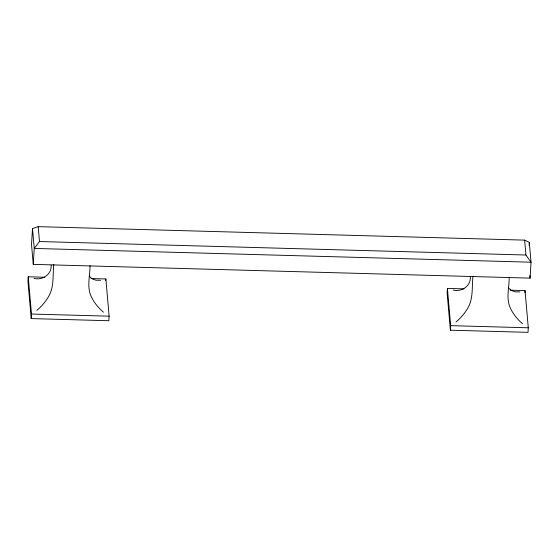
<?xml version="1.0" encoding="UTF-8"?>
<svg xmlns="http://www.w3.org/2000/svg" width="559" height="559" viewBox="0 0 559 559"><rect width="100%" height="100%" fill="white"/><g stroke="black" fill="none" stroke-linecap="round" stroke-linejoin="round"><path stroke-width="0.84" d="M44.804 277.264L28.229 276.803L27.95 281.359L31.206 318.581L108.83 320.733L109.117 316.177L105.861 278.955L91.033 278.543M32.506 228.582L31.521 244.514L33.261 264.365L530.065 278.13L531.05 262.199L529.31 242.347L524.635 240.132L38.18 226.654L32.506 228.582L34.246 248.434L33.261 264.365M31.206 318.581L31.486 314.032L28.229 276.803M51.169 265.113C51.896 274.329 42.589 280.604 34.043 278.417M53.797 264.554C52.588 274.7 54.223 285.607 49.409 295.012C46.292 300.931 41.967 306.094 36.838 310.364M90.027 265.56C90.083 275.706 86.729 286.453 91.026 296.165C93.891 302.398 98.258 307.771 103.45 312.208M105.763 280.471L105.861 278.955M463.984 288.877L447.41 288.423L447.13 292.972L450.386 330.194L528.01 332.346L528.29 327.798L525.034 290.575L510.206 290.163M450.386 330.194L450.666 325.645L447.41 288.423M470.35 276.726C471.076 285.942 461.769 292.217 453.223 290.037M472.977 276.167C471.768 286.313 473.403 297.227 468.589 306.632C465.472 312.544 461.147 317.715 456.011 321.977M509.207 277.173C509.263 287.319 505.909 298.066 510.206 307.785C513.071 314.011 517.438 319.385 522.63 323.822M524.894 292.846L525.034 290.575M529.107 245.701L529.31 242.347M38.18 226.654L39.486 241.544L34.246 248.434L531.05 262.199L525.942 255.023L524.635 240.132M100.655 280.269L95.987 280.227L92.116 278.85L89.279 276.209M519.835 291.882L515.167 291.847L511.296 290.463L508.459 287.822M39.486 241.544L525.942 255.023M31.486 314.032L109.117 316.177M450.666 325.645L528.29 327.798M529.841 275.545L530.065 278.13"/></g></svg>
